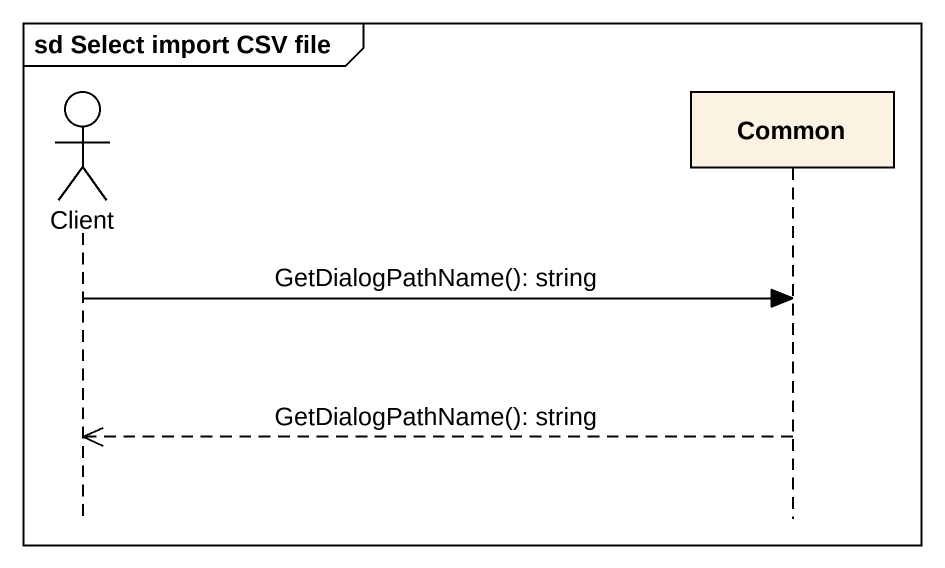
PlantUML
@startuml
mainframe sd Select import CSV file
hide footbox
actor Client
participant Common

Client -> Common : GetDialogPathName(): string
Common -->> Client : GetDialogPathName(): string
@enduml
